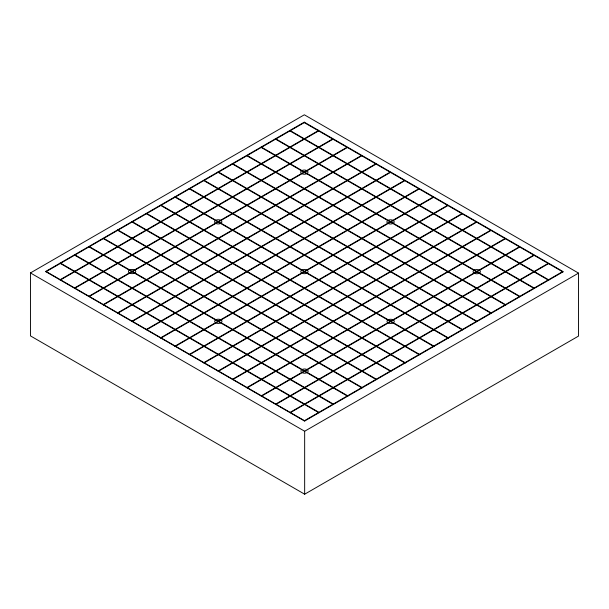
<?xml version="1.0" encoding="UTF-8"?>
<svg xmlns="http://www.w3.org/2000/svg" width="609" height="609" viewBox="0 0 609 609"><rect width="100%" height="100%" fill="white"/><g stroke="black" fill="none" stroke-linecap="round" stroke-linejoin="round"><path stroke-width="0.91" d="M132.115 271.774L132.13 271.325M218.22 222.064L218.228 221.615M218.319 321.544L218.334 321.095M304.317 172.355L304.333 171.905M304.424 271.835L304.431 271.386M304.523 371.315L304.538 370.866M390.521 222.125L390.536 221.676M390.628 321.605L390.635 321.149M476.725 271.896L476.74 271.439M30.45 272.931L304.34 114.797L578.55 273.114L578.55 336.069L304.66 494.204L30.45 335.886L30.45 272.931L304.66 431.241L578.55 273.114M45.964 271.743L304.264 122.615M317.548 130.28L317.944 130.052M73.986 271.348L74.382 271.119M88.335 263.065L88.731 262.837M102.685 254.783L103.081 254.554M117.035 246.493L117.43 246.264M131.384 238.21L131.78 237.982M145.734 229.928L146.13 229.7M160.083 221.638L160.479 221.41M174.433 213.356L174.829 213.127M188.782 205.073L189.178 204.845M203.132 196.783L203.528 196.555M217.482 188.501L217.877 188.272M231.831 180.218L232.227 179.99M246.188 171.928L246.584 171.7M260.538 163.646L260.934 163.418M274.887 155.364L275.283 155.135M289.237 147.073L289.633 146.845M303.587 138.791L303.982 138.563M59.948 279.82L318.248 130.684M60.329 280.041L318.636 130.912M74.313 288.11L332.613 138.981M74.701 288.331L333.001 139.202M88.678 296.408L346.985 147.279M89.066 296.629L347.366 147.5M103.05 304.698L361.35 155.569M103.431 304.926L361.738 155.797M117.415 312.996L375.715 163.867M117.803 313.216L376.103 164.087M131.78 321.293L390.087 172.164M132.168 321.514L390.468 172.385M146.152 329.583L404.452 180.454M146.533 329.812L404.84 180.675M160.517 337.881L418.817 188.752M160.905 338.102L419.205 188.973M174.882 346.178L433.189 197.05M175.27 346.399L433.57 197.27M189.254 354.468L447.554 205.34M189.635 354.697L447.942 205.56M203.619 362.766L461.919 213.637M204.007 362.987L462.307 213.858M217.984 371.064L476.291 221.935M218.372 371.284L476.672 222.156M232.356 379.354L490.656 230.225M232.737 379.574L491.044 230.446M246.721 387.651L505.021 238.522M247.109 387.872L505.409 238.743M261.086 395.949L519.393 246.812M261.474 396.17L519.774 247.041M275.458 404.239L533.758 255.11M275.839 404.46L534.146 255.331M289.823 412.537L548.123 263.408M290.211 412.757L548.511 263.628M304.188 420.834L562.495 271.698M300.138 169.941L300.58 169.744M121.511 282.218L121.96 282.02M494.455 282.127L494.904 281.929M300.359 385.482L300.808 385.276M300.031 174.387L300.465 174.577M487.2 281.99L487.634 282.18M121.633 277.384L122.066 277.575M300.252 389.927L300.686 390.118M303.883 122.394L562.876 271.926M290.31 130.669L548.922 279.98M289.534 130.676L548.526 280.209M275.961 138.959L534.573 288.263M275.184 138.959L534.177 288.491M261.611 147.241L520.223 296.553M260.835 147.249L519.827 296.781M247.262 155.523L505.873 304.835M246.478 155.531L505.478 305.063M232.912 163.813L491.524 313.117M232.128 163.813L491.128 313.346M218.562 172.096L477.174 321.407M217.778 172.103L476.778 321.636M204.213 180.378L462.825 329.69M203.429 180.386L462.429 329.918M189.863 188.668L448.475 337.972M189.079 188.676L448.079 338.201M175.514 196.951L434.126 346.262M174.73 196.958L433.73 346.491M161.157 205.233L419.776 354.545M160.38 205.241L419.38 354.773M146.807 213.523L405.419 362.827M146.031 213.531L405.023 363.055M132.458 221.805L391.069 371.117M131.681 221.813L390.674 371.345M118.108 230.088L376.72 379.399M117.331 230.095L376.324 379.628M103.758 238.378L362.37 387.682M102.982 238.385L361.974 387.91M89.409 246.66L348.021 395.972M88.632 246.668L347.625 396.2M75.059 254.943L333.671 404.254M74.275 254.95L333.275 404.483M60.71 263.233L319.322 412.537M59.926 263.24L318.926 412.765M45.873 271.355L304.865 420.888M304.66 431.241L304.66 494.204M129.55 270.061L128.971 270.503A3.639 2.101 0 0 0 128.971 272.596L130.303 273.365A3.639 2.101 0 0 0 133.942 273.365L135.267 272.596A3.639 2.101 0 0 0 135.267 270.503L133.942 269.734A3.639 2.101 0 0 0 130.303 269.734L129.55 270.061M215.655 220.351L215.076 220.785A3.639 2.101 0 0 0 215.076 222.886L216.408 223.655A3.639 2.101 0 0 0 220.039 223.655L221.371 222.886A3.639 2.101 0 0 0 221.371 220.785L220.039 220.024A3.639 2.101 0 0 0 216.408 220.024L215.655 220.351M301.752 170.642L301.173 171.076A3.639 2.101 0 0 0 301.173 173.177L302.506 173.946A3.639 2.101 0 0 0 306.144 173.946L307.469 173.177A3.639 2.101 0 0 0 307.469 171.076L306.144 170.314A3.639 2.101 0 0 0 302.506 170.314L301.752 170.642M215.753 319.832L215.175 320.265A3.639 2.101 0 0 0 215.175 322.367L216.507 323.135A3.639 2.101 0 0 0 220.146 323.135L221.47 322.367A3.639 2.101 0 0 0 221.47 320.265L220.146 319.497A3.639 2.101 0 0 0 216.507 319.497L215.753 319.832M301.858 270.122L301.28 270.556A3.639 2.101 0 0 0 301.28 272.657L302.612 273.426A3.639 2.101 0 0 0 306.243 273.426L307.575 272.657A3.639 2.101 0 0 0 307.575 270.556L306.243 269.787A3.639 2.101 0 0 0 302.612 269.787L301.858 270.122M387.956 220.412L387.377 220.846A3.639 2.101 0 0 0 387.377 222.947L388.709 223.716A3.639 2.101 0 0 0 392.348 223.716L393.673 222.947A3.639 2.101 0 0 0 393.673 220.846L392.348 220.077A3.639 2.101 0 0 0 388.709 220.077L387.956 220.412M301.957 369.602L301.379 370.036A3.639 2.101 0 0 0 301.379 372.137L302.711 372.906A3.639 2.101 0 0 0 306.35 372.906L307.674 372.137A3.639 2.101 0 0 0 307.674 370.036L306.35 369.267A3.639 2.101 0 0 0 302.711 369.267L301.957 369.602M388.062 319.892L387.484 320.326A3.639 2.101 0 0 0 387.484 322.427L388.816 323.196A3.639 2.101 0 0 0 392.447 323.196L393.779 322.427A3.639 2.101 0 0 0 393.779 320.326L392.447 319.558A3.639 2.101 0 0 0 388.816 319.558L388.062 319.892M474.16 270.183L473.581 270.617A3.639 2.101 0 0 0 473.581 272.718L474.913 273.487A3.639 2.101 0 0 0 478.552 273.487L479.877 272.718A3.639 2.101 0 0 0 479.877 270.617L478.552 269.848A3.639 2.101 0 0 0 474.913 269.848L474.16 270.183M304.279 122.165L45.576 271.523L304.576 421.055L563.272 271.698L304.279 122.165"/></g></svg>
